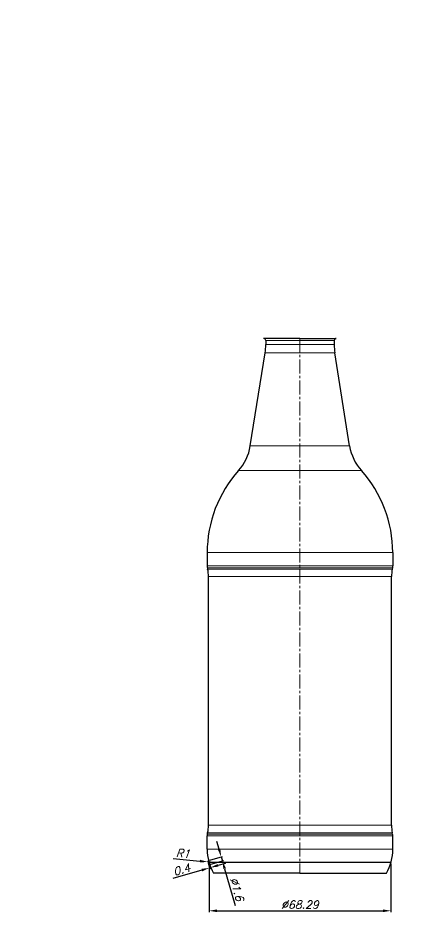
# Model space of a CAD drawing. Extents: x 62 to 939, y 19 to 439.
# Drawn here: x 359.7 to 509.3, y 54.7 to 390 of the extents above; entities that cross this region are included whole.
import ezdxf

# ---------------------------------------------------------------- set-up
doc = ezdxf.new("R2010")
doc.units = 0
doc.header["$LTSCALE"] = 7
doc.header["$MEASUREMENT"] = 0
doc.linetypes.add('CENTER2', pattern=[1.125, 0.75, -0.125, 0.125, -0.125])
doc.layers.get('0').update_dxf_attribs({"linetype": 'CONTINUOUS', "lineweight": 15})
for name, color, linetype, lineweight in [('1', 1, 'CENTER2', 15), ('3', 3, 'CONTINUOUS', 30), ('8', 250, 'CONTINUOUS', 15)]:
    doc.layers.add(name, color=color, linetype=linetype, lineweight=lineweight)
doc.styles.add('NEW', font='italict.shx', dxfattribs={"height": 3})
doc.dimstyles.get("Standard").update_dxf_attribs({"dimtxt": 3, "dimasz": 3, "dimexe": 0.5, "dimexo": 0.5, "dimgap": 0.8, "dimtad": 1, "dimdsep": 46, "dimtxsty": 'NEW', "dimcen": 0.09, "dimazin": 2, "dimtfac": 1, "dimtmove": 0, "dimatfit": 3, "dimfxl": 1, "dimtolj": 1, "dimtzin": 0, "dimarcsym": 0})

# ---------------------------------------------------------------- blocks, each defined once
blk = doc.blocks.new('*D7')
at = {"color": 0, "lineweight": -2, "transparency": 16777216}
for p, q in [((256.06, 367.69), (256.06, 386.19)), ((259.06, 385.69), (301.5, 385.69))]:
    blk.add_line(p, q, dxfattribs=at)
at = {"color": 0, "transparency": 16777216}
blk.add_solid([(259.06, 386.19), (259.06, 385.19), (256.06, 385.69)], dxfattribs=at)
at = {"color": 0, "transparency": 16777216, "insert": (292.84, 387.99), "char_height": 3, "attachment_point": 5, "style": 'NEW'}
blk.add_mtext('\\A1;%%C68.29', dxfattribs=at)
blk = doc.blocks.new('*D23')
at = {"color": 0, "lineweight": -2, "transparency": 16777216}
for p, q in [((431.52, 72.77), (431.52, 54.71)), ((499.81, 72.77), (499.81, 54.71)), ((434.52, 55.21), (496.81, 55.21))]:
    blk.add_line(p, q, dxfattribs=at)
at = {"color": 0, "transparency": 16777216}
for points in [[(434.52, 55.71), (434.52, 54.71), (431.52, 55.21)], [(496.81, 54.71), (496.81, 55.71), (499.81, 55.21)]]:
    blk.add_solid(points, dxfattribs=at)
at = {"color": 0, "transparency": 16777216, "insert": (465.66, 57.51), "char_height": 3, "attachment_point": 5, "style": 'NEW'}
blk.add_mtext('\\A1;%%C68.29', dxfattribs=at)
blk = doc.blocks.new('*D24')
at = {"color": 0, "lineweight": -2, "transparency": 16777216}
for p, q in [((428.8, 70.45), (417.94, 67.28)), ((431.28, 72.68), (431.82, 70.82)), ((431.66, 72.79), (432.2, 70.93)), ((431.68, 71.3), (432.06, 71.41)), ((434.94, 72.25), (437.82, 73.09))]:
    blk.add_line(p, q, dxfattribs=at)
at = {"color": 0, "transparency": 16777216}
for points in [[(428.94, 69.97), (428.66, 70.93), (431.68, 71.3)], [(434.8, 72.73), (435.08, 71.77), (432.06, 71.41)]]:
    blk.add_solid(points, dxfattribs=at)
at = {"color": 0, "transparency": 16777216, "insert": (421.29, 70.65), "char_height": 3, "attachment_point": 5, "rotation": 16.3032, "style": 'NEW'}
blk.add_mtext('\\A1;0.4', dxfattribs=at)
blk = doc.blocks.new('*D25')
at = {"color": 0, "lineweight": -2, "transparency": 16777216}
for p, q in [((435.27, 78.32), (434.44, 81.21)), ((431.79, 74.2), (436.58, 75.58)), ((432.24, 72.64), (437.03, 74.02)), ((436.1, 75.44), (436.55, 73.88)), ((437.38, 70.99), (441.33, 57.24))]:
    blk.add_line(p, q, dxfattribs=at)
at = {"color": 0, "transparency": 16777216}
for points in [[(434.79, 78.19), (435.75, 78.46), (436.1, 75.44)], [(437.86, 71.13), (436.89, 70.86), (436.55, 73.88)]]:
    blk.add_solid(points, dxfattribs=at)
at = {"color": 0, "transparency": 16777216, "insert": (441.98, 63.31), "char_height": 3, "attachment_point": 5, "rotation": 286.0505, "style": 'NEW'}
blk.add_mtext('\\A1;%%C1.6', dxfattribs=at)
blk = doc.blocks.new('*D26')
at = {"color": 0, "lineweight": -2, "transparency": 16777216}
for p, q in [((417.99, 74.8), (428.11, 73.82)), ((432.09, 73.44), (431.1, 73.54))]:
    blk.add_line(p, q, dxfattribs=at)
at = {"color": 0, "transparency": 16777216}
blk.add_solid([(428.07, 73.33), (428.16, 74.32), (431.1, 73.54)], dxfattribs=at)
at = {"color": 0, "transparency": 16777216, "insert": (421.78, 76.74), "char_height": 3, "attachment_point": 5, "rotation": 354.521, "style": 'NEW'}
blk.add_mtext('\\A1;R1', dxfattribs=at)

msp = doc.modelspace()

# ---------------------------------------------------------------- linework, layer by layer
at = {"layer": '1'}
msp.add_line((465.663, 269.774), (465.663, 69.274), dxfattribs=at)
at = {"layer": '3'}
for p, q in [((465.663, 269.774), (452.013, 269.774)), ((452.813, 268.974), (452.813, 267.474)), ((465.663, 269.774), (479.313, 269.774)), ((478.513, 268.974), (478.513, 267.474)), ((447.013, 229.474), (452.564, 264.328)), ((484.313, 229.474), (478.762, 264.328)), ((430.813, 189.474), (430.813, 184.474)), ((500.513, 189.474), (500.513, 184.474)), ((430.886, 183.816), (430.996, 183.328)), ((500.44, 183.816), (500.33, 183.328)), ((431.313, 87.274), (431.313, 180.474)), ((500.013, 87.274), (500.013, 180.474)), ((430.886, 83.933), (430.996, 84.42)), ((500.44, 83.933), (500.33, 84.42)), ((430.813, 78.274), (430.813, 83.274)), ((500.513, 78.274), (500.513, 83.274)), ((465.663, 69.274), (433.213, 69.274)), ((465.663, 69.274), (498.113, 69.274))]:
    msp.add_line(p, q, dxfattribs=at)
at = {"layer": '3', "color": 6}
msp.add_line((499.808, 73.274), (431.519, 73.274), dxfattribs=at)
at = {"layer": '3'}
for centre, radius, start, end in [((452.013, 268.974), 0.8, 0, 90), ((479.313, 268.974), 0.8, 90, 180), ((432.813, 267.474), 20, 350.9508, 0), ((498.513, 267.474), 20, 180, 189.0492), ((429.237, 232.305), 18, 318.0403, 350.9508), ((502.089, 232.305), 18, 189.0492, 221.9597), ((476.873, 189.474), 46.06, 138.0403, 180), ((454.453, 189.474), 46.06, 0, 41.9597), ((433.813, 184.474), 3, 180, 192.68038), ((497.513, 184.474), 3, 347.31962, 0), ((418.313, 180.474), 13, 0, 12.68038), ((513.013, 180.474), 13, 167.31962, 180), ((418.313, 87.274), 13, 347.31962, 0), ((513.013, 87.274), 13, 180, 192.68038), ((433.813, 83.274), 3, 167.31962, 180), ((497.513, 83.274), 3, 0, 12.68038), ((448.888, 78.274), 18.075, 180, 209.86283), ((482.438, 78.274), 18.075, 330.13717, 0), ((432.094, 73.443), 1, 141.6192, 250.48181)]:
    msp.add_arc(centre, radius, start, end, dxfattribs=at)
at = {"layer": '8'}
for p, q in [((452.813, 268.974), (465.663, 268.974)), ((478.513, 268.974), (465.663, 268.974)), ((465.663, 267.474), (452.813, 267.474)), ((465.663, 267.474), (478.513, 267.474)), ((452.564, 264.328), (465.663, 264.328)), ((478.762, 264.328), (465.663, 264.328)), ((465.663, 229.474), (447.013, 229.474)), ((465.663, 229.474), (484.313, 229.474)), ((442.622, 220.27), (465.663, 220.27)), ((488.704, 220.27), (465.663, 220.27)), ((430.813, 189.474), (465.663, 189.474)), ((500.513, 189.474), (465.663, 189.474)), ((430.813, 184.474), (465.663, 184.474)), ((500.513, 184.474), (465.663, 184.474)), ((430.886, 183.816), (465.663, 183.816)), ((430.996, 183.328), (465.663, 183.328)), ((500.44, 183.816), (465.663, 183.816)), ((500.33, 183.328), (465.663, 183.328)), ((431.313, 180.474), (465.663, 180.474)), ((500.013, 180.474), (465.663, 180.474)), ((465.663, 87.274), (431.313, 87.274)), ((465.663, 87.274), (500.013, 87.274)), ((430.886, 83.933), (465.663, 83.933)), ((430.996, 84.42), (465.663, 84.42)), ((500.33, 84.42), (465.663, 84.42)), ((500.44, 83.933), (465.663, 83.933)), ((430.813, 83.274), (465.663, 83.274)), ((500.513, 83.274), (465.663, 83.274)), ((465.663, 78.274), (430.813, 78.274)), ((465.663, 78.274), (500.513, 78.274))]:
    msp.add_line(p, q, dxfattribs=at)

# ---------------------------------------------------------------- dimensions: what is measured, and where the dimension line sits
dim = msp.add_linear_dim(base=(938.953, 385.688), p1=(256.06, 367.194), p2=(938.953, 367.194), text='%%C<>', dimstyle='Standard', override={"dimlfac": 0.1, "dimse2": 1, "dimsd2": 1})
dim.commit()
dim.dimension.update_dxf_attribs({"geometry": '*D7', "text_midpoint": (292.84, 385.688), "dimtype": 160})
dim = msp.add_aligned_dim(p1=(431.311, 74.063), p2=(431.76, 72.5), distance=4.98, dimstyle='Standard', override={"dimdec": 1, "dimpost": '%%C<>'})
dim.commit()
dim.dimension.update_dxf_attribs({"geometry": '*D25', "text_midpoint": (441.979, 63.31)})
dim = msp.add_radius_dim(center=(432.094, 73.443), mpoint=(431.099, 73.538), dimstyle='Standard')
dim.commit()
dim.dimension.update_dxf_attribs({"geometry": '*D26', "text_midpoint": (421.777, 76.743)})
dim = msp.add_linear_dim(base=(432.064, 71.408), p1=(431.135, 73.162), p2=(431.519, 73.274), angle=16.30316, dimstyle='Standard')
dim.commit()
dim.dimension.update_dxf_attribs({"geometry": '*D24', "text_midpoint": (421.932, 68.444), "dimtype": 161})
dim = msp.add_linear_dim(base=(499.808, 55.211), p1=(431.519, 73.274), p2=(499.808, 73.274), dimstyle='Standard', override={"dimpost": '%%C<>'})
dim.commit()
dim.dimension.update_dxf_attribs({"geometry": '*D23', "text_midpoint": (465.663, 57.511)})

doc.saveas('drawing.dxf')
